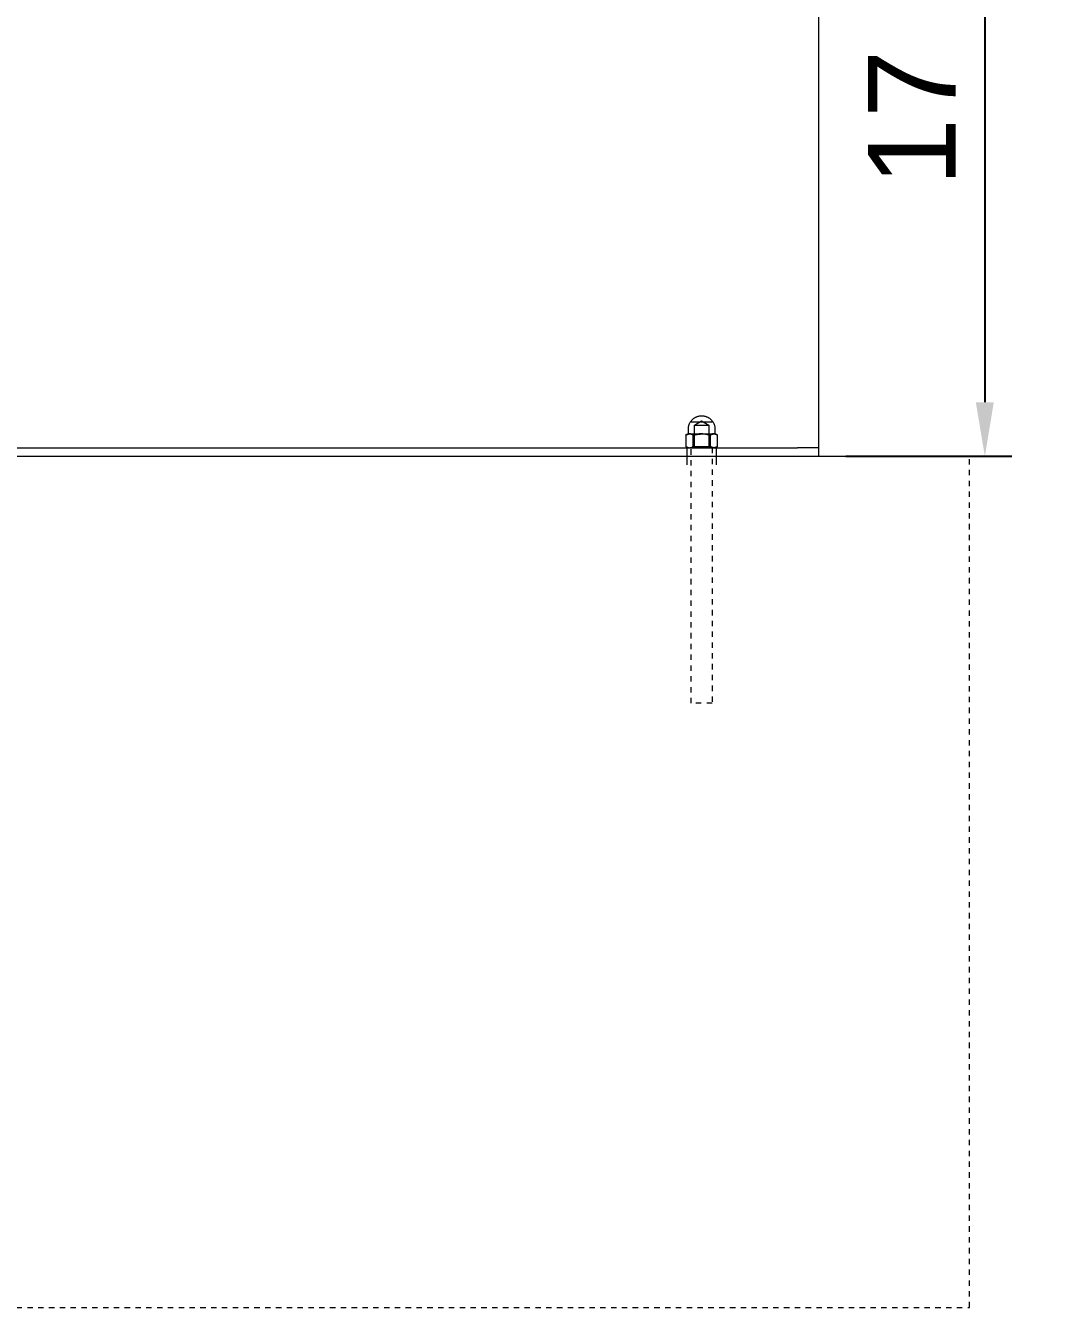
# Model space of a CAD drawing. Header units: inches. Extents: x -6 to 165, y -5 to 126.
# Drawn here: x 141.34 to 160.17, y 78.98 to 102.7 of the extents above; entities that cross this region are included whole.
import ezdxf

# ---------------------------------------------------------------- set-up
doc = ezdxf.new("R2010")
doc.units = ezdxf.units.IN
doc.header["$PDSIZE"] = -1
doc.linetypes.add('HIDDEN', pattern=[1.905, 1.27, -0.635])
for name, color, linetype, lineweight in [('ZANO_R', 7, 'Continuous', 0), ('ZANO_R_przerywana', 250, 'HIDDEN', 0), ('ZANO_W', 1, 'Continuous', 0)]:
    doc.layers.add(name, color=color, linetype=linetype, lineweight=lineweight)
doc.styles.get("Standard").update_dxf_attribs({"font": 'arial.ttf'})
doc.dimstyles.new('amerykanie', dxfattribs={"dimtxt": 50, "dimasz": 50, "dimexe": 0.5, "dimexo": 0.5, "dimgap": 1, "dimtad": 1, "dimdec": 0, "dimzin": 0, "dimlunit": 5, "dimtxsty": 'Standard', "dimcen": 0.09, "dimclrd": 1, "dimclre": 1, "dimclrt": 1, "dimazin": 0, "dimtfac": 1, "dimtdec": 0, "dimtmove": 0, "dimatfit": 3, "dimfxl": 1, "dimtzin": 0, "dimarcsym": 1})

# ---------------------------------------------------------------- blocks, each defined once
blk = doc.blocks.new('*D363')
at = {"layer": 'Defpoints', "color": 0}
for p in [(155.816, 112.297), (156.013, 94.732), (159.087, 94.732)]:
    blk.add_point(p, dxfattribs=at)
at = {"layer": 'ZANO_W', "color": 1, "lineweight": -2}
for p, q in [((156.316, 112.297), (159.587, 112.297)), ((159.087, 111.297), (159.087, 95.732)), ((156.513, 94.732), (159.587, 94.732))]:
    blk.add_line(p, q, dxfattribs=at)
at = {"layer": 'ZANO_W', "color": 1}
for points in [[(159.253, 111.297), (158.92, 111.297), (159.087, 112.297)], [(158.92, 95.732), (159.253, 95.732), (159.087, 94.732)]]:
    blk.add_solid(points, dxfattribs=at)
at = {"layer": 'ZANO_W', "color": 1, "insert": (157.746, 103.515), "char_height": 1.625, "attachment_point": 5, "rotation": 90}
blk.add_mtext('17 9/16', dxfattribs=at)

msp = doc.modelspace()

# ---------------------------------------------------------------- linework, layer by layer
at = {"layer": 'ZANO_R'}
for p, q in [((156.01338, 94.88977), (156.01338, 110.40678)), ((153.63699, 95.36227), (153.64148, 95.36938)), ((153.64148, 95.36938), (153.64621, 95.37632)), ((153.64621, 95.37632), (153.65117, 95.38311)), ((153.65039, 95.36915), (154.04422, 95.36915)), ((153.65117, 95.38311), (153.65637, 95.38972)), ((153.65637, 95.38972), (153.66178, 95.39614)), ((153.66178, 95.39614), (153.66741, 95.40238)), ((153.66741, 95.40238), (153.67325, 95.40843)), ((153.67325, 95.40843), (153.6793, 95.41427)), ((153.6793, 95.41427), (153.68554, 95.4199)), ((153.68554, 95.4199), (153.69196, 95.42531)), ((153.69196, 95.42531), (153.69857, 95.43051)), ((153.69857, 95.43051), (153.70536, 95.43547)), ((153.70536, 95.43547), (153.7123, 95.4402)), ((153.7123, 95.4402), (153.71941, 95.44469)), ((153.71346, 95.30727), (153.8473, 95.38769)), ((153.71941, 95.44469), (153.72667, 95.44893)), ((153.72667, 95.44893), (153.73406, 95.45293)), ((153.73406, 95.45293), (153.74159, 95.45666)), ((153.74159, 95.45666), (153.74924, 95.46014)), ((153.74924, 95.46014), (153.757, 95.46336)), ((153.757, 95.46336), (153.76487, 95.46631)), ((153.76487, 95.46631), (153.77284, 95.46899)), ((153.77284, 95.46899), (153.78089, 95.47139)), ((153.78089, 95.47139), (153.78903, 95.47352)), ((153.78903, 95.47352), (153.79722, 95.47537)), ((153.79722, 95.47537), (153.80548, 95.47694)), ((153.80548, 95.47694), (153.81379, 95.47823)), ((153.81379, 95.47823), (153.82213, 95.47923)), ((153.82213, 95.47923), (153.83051, 95.47995)), ((153.83051, 95.47995), (153.8389, 95.48038)), ((153.8389, 95.48038), (153.8473, 95.48052)), ((153.8473, 95.48052), (153.85571, 95.48038)), ((153.8473, 95.38769), (153.98114, 95.30727)), ((153.85571, 95.48038), (153.8641, 95.47995)), ((153.8641, 95.47995), (153.87248, 95.47923)), ((153.87248, 95.47923), (153.88082, 95.47823)), ((153.88082, 95.47823), (153.88913, 95.47694)), ((153.88913, 95.47694), (153.89738, 95.47537)), ((153.89738, 95.47537), (153.90558, 95.47352)), ((153.90558, 95.47352), (153.91371, 95.47139)), ((153.91371, 95.47139), (153.92177, 95.46899)), ((153.92177, 95.46899), (153.92973, 95.46631)), ((153.92973, 95.46631), (153.9376, 95.46336)), ((153.9376, 95.46336), (153.94537, 95.46014)), ((153.94537, 95.46014), (153.95302, 95.45666)), ((153.95302, 95.45666), (153.96055, 95.45293)), ((153.96055, 95.45293), (153.96794, 95.44893)), ((153.96794, 95.44893), (153.9752, 95.44469)), ((153.9752, 95.44469), (153.9823, 95.4402)), ((153.9823, 95.4402), (153.98925, 95.43547)), ((153.98925, 95.43547), (153.99603, 95.43051)), ((153.99603, 95.43051), (154.00264, 95.42531)), ((154.00264, 95.42531), (154.00907, 95.4199)), ((154.00907, 95.4199), (154.01531, 95.41427)), ((154.01531, 95.41427), (154.02135, 95.40843)), ((154.02135, 95.40843), (154.0272, 95.40238)), ((154.0272, 95.40238), (154.03283, 95.39614)), ((154.03283, 95.39614), (154.03824, 95.38972)), ((154.03824, 95.38972), (154.04343, 95.38311)), ((154.04343, 95.38311), (154.0484, 95.37632)), ((154.0484, 95.37632), (154.05313, 95.36938)), ((154.05313, 95.36938), (154.05762, 95.36227)), ((153.56297, 95.1297), (153.55922, 95.12755)), ((153.56037, 95.1279), (153.59131, 95.14576)), ((153.56209, 95.1284), (153.5673, 95.13088)), ((153.56678, 95.13171), (153.56297, 95.1297)), ((153.57066, 95.13361), (153.56678, 95.13171)), ((153.5673, 95.13088), (153.57259, 95.13318)), ((153.5746, 95.13537), (153.57066, 95.13361)), ((153.57259, 95.13318), (153.57796, 95.1353)), ((153.5786, 95.137), (153.5746, 95.13537)), ((153.57796, 95.1353), (153.5834, 95.13723)), ((153.58265, 95.13849), (153.5786, 95.137)), ((153.58675, 95.13986), (153.58265, 95.13849)), ((153.5834, 95.13723), (153.5889, 95.13897)), ((153.59089, 95.14108), (153.58675, 95.13986)), ((153.5889, 95.13897), (153.59446, 95.14052)), ((153.59506, 95.14217), (153.59089, 95.14108)), ((153.59132, 95.14576), (153.59131, 95.14576)), ((153.59131, 95.14576), (153.59131, 95.14576)), ((153.59131, 95.14576), (153.59131, 95.14576)), ((153.59131, 95.14576), (153.59132, 95.14576)), ((153.59132, 95.14576), (153.59139, 95.14576)), ((153.59139, 95.14576), (153.59169, 95.14576)), ((153.59169, 95.14576), (153.59299, 95.14576)), ((153.59299, 95.14576), (153.59833, 95.14576)), ((153.59446, 95.14052), (153.60006, 95.14188)), ((153.59928, 95.14312), (153.59506, 95.14217)), ((153.59689, 95.14582), (153.5973, 95.14587)), ((153.59699, 95.1458), (153.59731, 95.14585)), ((153.59712, 95.14581), (153.59728, 95.14584)), ((153.59728, 95.14584), (153.59744, 95.14587)), ((153.59744, 95.14587), (153.5976, 95.14591)), ((153.5976, 95.14591), (153.59776, 95.14596)), ((153.59776, 95.14596), (153.59792, 95.146)), ((153.59792, 95.146), (153.59807, 95.14606)), ((153.59807, 95.14606), (153.59823, 95.14612)), ((153.59823, 95.14612), (153.59838, 95.14618)), ((153.59833, 95.14576), (153.61884, 95.14576)), ((153.59838, 95.14618), (153.59852, 95.14625)), ((153.59852, 95.14625), (153.59867, 95.14633)), ((153.59867, 95.14633), (153.59881, 95.14641)), ((153.59881, 95.14641), (153.59895, 95.14649)), ((153.59895, 95.14649), (153.59909, 95.14658)), ((153.59909, 95.14658), (153.59923, 95.14668)), ((153.59923, 95.14668), (153.59936, 95.14678)), ((153.60352, 95.14393), (153.59928, 95.14312)), ((153.59936, 95.14678), (153.59948, 95.14688)), ((153.59948, 95.14688), (153.59961, 95.14699)), ((153.59961, 95.14699), (153.59973, 95.1471)), ((153.59973, 95.1471), (153.59984, 95.14722)), ((153.59984, 95.14722), (153.59995, 95.14734)), ((153.59995, 95.14734), (153.60006, 95.14746)), ((153.60006, 95.14746), (153.60016, 95.14759)), ((153.60006, 95.14188), (153.60571, 95.14305)), ((153.60016, 95.14759), (153.60026, 95.14772)), ((153.60026, 95.14772), (153.60036, 95.14786)), ((153.60036, 95.14786), (153.60045, 95.148)), ((153.60045, 95.148), (153.60053, 95.14814)), ((153.60053, 95.14814), (153.60061, 95.14828)), ((153.60061, 95.14828), (153.60068, 95.14843)), ((153.60068, 95.14843), (153.60075, 95.14858)), ((153.60075, 95.14858), (153.60082, 95.14873)), ((153.60082, 95.14873), (153.60088, 95.14888)), ((153.60088, 95.14888), (153.60093, 95.14904)), ((153.60093, 95.14904), (153.60098, 95.14919)), ((153.60098, 95.14919), (153.60102, 95.14935)), ((153.60102, 95.14935), (153.60106, 95.14951)), ((153.60106, 95.14951), (153.60109, 95.14967)), ((153.60109, 95.14967), (153.60111, 95.14984)), ((153.60111, 95.14984), (153.60113, 95.15)), ((153.60113, 95.15), (153.60115, 95.15016)), ((153.60115, 95.15016), (153.60116, 95.15033)), ((153.60116, 95.23438), (153.6013, 95.24278)), ((153.60116, 95.15049), (153.60116, 95.23438)), ((153.60116, 95.15033), (153.60116, 95.15049)), ((153.6013, 95.24278), (153.60173, 95.25117)), ((153.60173, 95.25117), (153.60245, 95.25955)), ((153.60245, 95.25955), (153.60345, 95.26789)), ((153.60345, 95.26789), (153.60474, 95.2762)), ((153.60778, 95.1446), (153.60352, 95.14393)), ((153.60474, 95.2762), (153.60631, 95.28446)), ((153.60571, 95.14305), (153.6114, 95.14402)), ((153.60631, 95.28446), (153.60816, 95.29266)), ((153.61207, 95.14513), (153.60778, 95.1446)), ((153.60816, 95.29266), (153.61029, 95.30079)), ((153.61029, 95.30079), (153.61269, 95.30884)), ((153.6114, 95.14402), (153.61712, 95.14479)), ((153.61637, 95.14552), (153.61207, 95.14513)), ((153.61269, 95.30884), (153.61537, 95.31681)), ((153.61537, 95.31681), (153.61832, 95.32468)), ((153.62068, 95.14576), (153.61637, 95.14552)), ((153.61712, 95.14479), (153.62286, 95.14537)), ((153.61832, 95.32468), (153.62154, 95.33244)), ((153.62499, 95.14552), (153.62068, 95.14576)), ((153.62154, 95.33244), (153.62502, 95.34009)), ((153.62257, 95.14576), (153.83201, 95.14576)), ((153.62286, 95.14537), (153.62862, 95.14574)), ((153.62929, 95.14513), (153.62499, 95.14552)), ((153.62502, 95.34009), (153.62875, 95.34762)), ((153.62875, 95.34762), (153.63275, 95.35502)), ((153.63357, 95.14461), (153.62929, 95.14513)), ((153.63275, 95.35502), (153.63699, 95.36227)), ((153.63306, 95.14575), (153.63883, 95.14537)), ((153.63783, 95.14394), (153.63357, 95.14461)), ((153.64208, 95.14312), (153.63783, 95.14394)), ((153.63883, 95.14537), (153.64458, 95.1448)), ((153.64629, 95.14217), (153.64208, 95.14312)), ((153.64458, 95.1448), (153.6503, 95.14403)), ((153.65046, 95.14109), (153.64629, 95.14217)), ((153.6503, 95.14403), (153.656, 95.14306)), ((153.6546, 95.13986), (153.65046, 95.14109)), ((153.6587, 95.1385), (153.6546, 95.13986)), ((153.656, 95.14306), (153.66166, 95.14189)), ((153.66275, 95.137), (153.6587, 95.1385)), ((153.66166, 95.14189), (153.66728, 95.14054)), ((153.66675, 95.13537), (153.66275, 95.137)), ((153.67069, 95.13361), (153.66675, 95.13537)), ((153.66728, 95.14054), (153.67284, 95.13898)), ((153.67457, 95.13171), (153.67069, 95.13361)), ((153.67284, 95.13898), (153.67835, 95.13724)), ((153.67838, 95.1297), (153.67457, 95.13171)), ((153.67835, 95.13724), (153.68379, 95.13531)), ((153.68213, 95.12755), (153.67838, 95.1297)), ((153.68379, 95.13531), (153.68917, 95.13319)), ((153.68917, 95.13319), (153.69447, 95.13089)), ((153.69447, 95.13089), (153.69969, 95.1284)), ((153.72156, 95.13161), (153.70541, 95.12751)), ((153.7134, 94.90732), (153.7134, 95.30724)), ((153.71341, 95.30724), (153.71341, 95.30724)), ((153.71342, 95.30724), (153.9605, 95.30724)), ((153.73783, 95.13519), (153.72156, 95.13161)), ((153.72735, 95.1279), (153.74501, 95.13229)), ((153.75421, 95.13826), (153.73783, 95.13519)), ((153.74501, 95.13229), (153.76282, 95.13608)), ((153.77067, 95.14081), (153.75421, 95.13826)), ((153.76282, 95.13608), (153.78074, 95.13925)), ((153.78721, 95.14283), (153.77067, 95.14081)), ((153.78074, 95.13925), (153.79876, 95.14181)), ((153.8038, 95.14434), (153.78721, 95.14283)), ((153.79876, 95.14181), (153.81686, 95.14374)), ((153.82043, 95.14531), (153.8038, 95.14434)), ((153.81686, 95.14374), (153.83502, 95.14505)), ((153.83708, 95.14576), (153.82043, 95.14531)), ((153.83502, 95.14505), (153.85321, 95.14574)), ((153.85374, 95.14531), (153.83708, 95.14576)), ((153.84109, 95.14576), (154.06154, 95.14576)), ((153.87037, 95.14434), (153.85374, 95.14531)), ((153.86153, 95.14575), (153.87976, 95.14507)), ((153.8626, 95.14574), (153.86693, 95.14566)), ((153.88696, 95.14283), (153.87037, 95.14434)), ((153.87976, 95.14507), (153.89795, 95.14376)), ((153.9035, 95.14081), (153.88696, 95.14283)), ((153.89795, 95.14376), (153.91609, 95.14183)), ((153.91996, 95.13826), (153.9035, 95.14081)), ((153.91609, 95.14183), (153.93415, 95.13927)), ((153.93633, 95.13519), (153.91996, 95.13826)), ((153.93415, 95.13927), (153.95212, 95.1361)), ((153.9526, 95.13161), (153.93633, 95.13519)), ((153.95212, 95.1361), (153.96996, 95.13231)), ((153.96875, 95.12751), (153.9526, 95.13161)), ((153.9605, 95.30724), (153.9812, 95.30724)), ((153.96996, 95.13231), (153.98766, 95.12791)), ((153.98121, 95.30724), (153.98121, 94.90732)), ((153.99947, 95.13061), (153.99448, 95.1282)), ((154.00454, 95.13284), (153.99947, 95.13061)), ((154.00967, 95.13491), (154.00454, 95.13284)), ((154.01488, 95.1368), (154.00967, 95.13491)), ((154.01275, 95.12769), (154.01663, 95.1299)), ((154.02014, 95.13852), (154.01488, 95.1368)), ((154.01663, 95.1299), (154.02059, 95.13196)), ((154.02546, 95.14006), (154.02014, 95.13852)), ((154.02059, 95.13196), (154.02462, 95.1339)), ((154.02462, 95.1339), (154.02871, 95.1357)), ((154.03083, 95.14142), (154.02546, 95.14006)), ((154.02871, 95.1357), (154.03286, 95.13735)), ((154.03624, 95.1426), (154.03083, 95.14142)), ((154.03286, 95.13735), (154.03707, 95.13887)), ((154.04168, 95.1436), (154.03624, 95.1426)), ((154.03707, 95.13887), (154.04132, 95.14024)), ((154.04132, 95.14024), (154.04562, 95.14147)), ((154.04716, 95.14442), (154.04168, 95.1436)), ((154.04562, 95.14147), (154.04995, 95.14256)), ((154.05266, 95.14505), (154.04716, 95.14442)), ((154.04995, 95.14256), (154.05432, 95.14349)), ((154.05818, 95.1455), (154.05266, 95.14505)), ((154.05432, 95.14349), (154.05872, 95.14428)), ((154.05762, 95.36227), (154.06186, 95.35502)), ((154.06371, 95.14576), (154.05818, 95.1455)), ((154.05872, 95.14428), (154.06314, 95.14492)), ((154.06186, 95.35502), (154.06585, 95.34762)), ((154.06314, 95.14492), (154.06758, 95.14541)), ((154.06924, 95.1455), (154.06371, 95.14576)), ((154.06585, 95.34762), (154.06959, 95.34009)), ((154.06599, 95.14576), (154.10329, 95.14576)), ((154.06758, 95.14541), (154.07204, 95.14575)), ((154.07476, 95.14505), (154.06924, 95.1455)), ((154.06959, 95.34009), (154.07307, 95.33244)), ((154.07307, 95.33244), (154.07629, 95.32468)), ((154.08026, 95.14442), (154.07476, 95.14505)), ((154.07577, 95.14575), (154.07988, 95.14548)), ((154.07629, 95.32468), (154.07924, 95.31681)), ((154.07924, 95.31681), (154.08192, 95.30884)), ((154.07988, 95.14548), (154.08398, 95.14508)), ((154.08574, 95.1436), (154.08026, 95.14442)), ((154.08192, 95.30884), (154.08432, 95.30079)), ((154.08398, 95.14508), (154.08806, 95.14455)), ((154.08432, 95.30079), (154.08645, 95.29266)), ((154.09118, 95.1426), (154.08574, 95.1436)), ((154.08645, 95.29266), (154.0883, 95.28446)), ((154.08806, 95.14455), (154.09212, 95.14388)), ((154.0883, 95.28446), (154.08987, 95.2762)), ((154.08987, 95.2762), (154.09116, 95.26789)), ((154.09116, 95.26789), (154.09216, 95.25955)), ((154.09659, 95.14142), (154.09118, 95.1426)), ((154.09212, 95.14388), (154.09616, 95.14307)), ((154.09216, 95.25955), (154.09288, 95.25117)), ((154.09288, 95.25117), (154.09331, 95.24278)), ((154.09331, 95.24278), (154.09345, 95.23438)), ((154.09345, 95.23438), (154.09345, 95.15049)), ((154.09345, 95.15049), (154.09345, 95.15033)), ((154.09345, 95.15033), (154.09346, 95.15016)), ((154.09346, 95.15016), (154.09347, 95.15)), ((154.09347, 95.15), (154.09349, 95.14984)), ((154.09349, 95.14984), (154.09352, 95.14967)), ((154.09352, 95.14967), (154.09355, 95.14951)), ((154.09355, 95.14951), (154.09359, 95.14935)), ((154.09359, 95.14935), (154.09363, 95.14919)), ((154.09363, 95.14919), (154.09368, 95.14904)), ((154.09368, 95.14904), (154.09373, 95.14888)), ((154.09373, 95.14888), (154.09379, 95.14873)), ((154.09379, 95.14873), (154.09385, 95.14858)), ((154.09385, 95.14858), (154.09392, 95.14843)), ((154.09392, 95.14843), (154.094, 95.14828)), ((154.094, 95.14828), (154.09408, 95.14814)), ((154.09408, 95.14814), (154.09416, 95.148)), ((154.09416, 95.148), (154.09425, 95.14786)), ((154.09425, 95.14786), (154.09434, 95.14772)), ((154.09434, 95.14772), (154.09444, 95.14759)), ((154.09444, 95.14759), (154.09455, 95.14746)), ((154.09455, 95.14746), (154.09465, 95.14734)), ((154.09465, 95.14734), (154.09476, 95.14722)), ((154.09476, 95.14722), (154.09488, 95.1471)), ((154.09488, 95.1471), (154.095, 95.14699)), ((154.095, 95.14699), (154.09512, 95.14688)), ((154.09512, 95.14688), (154.09525, 95.14678)), ((154.09525, 95.14678), (154.09538, 95.14668)), ((154.09538, 95.14668), (154.09552, 95.14658)), ((154.09552, 95.14658), (154.09565, 95.14649)), ((154.09565, 95.14649), (154.09579, 95.14641)), ((154.09579, 95.14641), (154.09594, 95.14633)), ((154.09594, 95.14633), (154.09608, 95.14625)), ((154.09608, 95.14625), (154.09623, 95.14618)), ((154.09616, 95.14307), (154.10017, 95.14213)), ((154.09623, 95.14618), (154.09638, 95.14612)), ((154.09638, 95.14612), (154.09653, 95.14606)), ((154.09653, 95.14606), (154.09669, 95.146)), ((154.10196, 95.14006), (154.09659, 95.14142)), ((154.09669, 95.146), (154.09685, 95.14596)), ((154.09685, 95.14596), (154.097, 95.14591)), ((154.097, 95.14591), (154.09716, 95.14587)), ((154.09702, 95.14591), (154.09783, 95.1458)), ((154.09716, 95.14587), (154.09733, 95.14584)), ((154.09733, 95.14584), (154.09749, 95.14581)), ((154.10017, 95.14213), (154.10414, 95.14106)), ((154.10728, 95.13852), (154.10196, 95.14006)), ((154.10329, 95.14576), (154.13646, 95.12662)), ((154.10414, 95.14106), (154.10808, 95.13986)), ((154.11254, 95.1368), (154.10728, 95.13852)), ((154.10808, 95.13986), (154.11198, 95.13852)), ((154.11198, 95.13852), (154.11583, 95.13706)), ((154.11775, 95.13491), (154.11254, 95.1368)), ((154.11583, 95.13706), (154.11963, 95.13547)), ((154.12289, 95.13284), (154.11775, 95.13491)), ((154.11963, 95.13547), (154.12337, 95.13376)), ((154.12795, 95.13061), (154.12289, 95.13284)), ((154.12337, 95.13376), (154.12705, 95.13192)), ((154.12705, 95.13192), (154.13068, 95.12996)), ((154.13294, 95.1282), (154.12795, 95.13061)), ((154.13068, 95.12996), (154.13423, 95.12789)), ((153.55195, 95.1229), (153.55697, 95.12574)), ((153.55554, 95.12529), (153.55195, 95.1229)), ((153.55195, 95.1229), (153.55195, 94.91264)), ((153.55195, 94.91264), (153.55697, 94.9098)), ((153.55195, 94.91264), (153.55568, 94.91017)), ((153.55922, 95.12755), (153.55554, 95.12529)), ((153.55568, 94.91017), (153.5595, 94.90784)), ((153.55697, 95.12574), (153.56209, 95.1284)), ((153.55697, 94.9098), (153.56209, 94.90714)), ((153.5595, 94.90784), (153.5634, 94.90563)), ((153.59131, 94.88977), (153.56039, 94.90763)), ((153.56209, 94.90714), (153.5673, 94.90466)), ((153.5634, 94.90563), (153.56737, 94.90356)), ((153.5673, 94.90466), (153.57259, 94.90236)), ((153.56737, 94.90356), (153.5714, 94.90162)), ((153.5714, 94.90162), (153.5755, 94.89982)), ((153.57259, 94.90236), (153.57796, 94.90024)), ((153.5755, 94.89982), (153.57966, 94.89816)), ((153.57796, 94.90024), (153.5834, 94.89831)), ((153.57966, 94.89816), (153.58387, 94.89664)), ((153.5834, 94.89831), (153.5889, 94.89657)), ((153.58387, 94.89664), (153.58813, 94.89527)), ((153.58813, 94.89527), (153.59244, 94.89404)), ((153.5889, 94.89657), (153.59446, 94.89501)), ((153.59244, 94.89404), (153.59678, 94.89296)), ((153.59446, 94.89501), (153.60006, 94.89365)), ((153.59678, 94.89296), (153.60116, 94.89203)), ((153.60006, 94.89365), (153.60571, 94.89249)), ((153.60571, 94.89249), (153.6114, 94.89152)), ((153.64029, 94.89205), (153.64466, 94.89298)), ((153.64466, 94.89298), (153.64899, 94.89407)), ((153.64899, 94.89407), (153.65329, 94.89529)), ((153.65023, 94.8915), (153.65594, 94.89247)), ((153.65329, 94.89529), (153.65754, 94.89667)), ((153.65594, 94.89247), (153.6616, 94.89363)), ((153.65754, 94.89667), (153.66174, 94.89818)), ((153.6616, 94.89363), (153.66722, 94.89499)), ((153.66174, 94.89818), (153.66589, 94.89984)), ((153.66589, 94.89984), (153.66998, 94.90164)), ((153.66722, 94.89499), (153.6728, 94.89654)), ((153.66998, 94.90164), (153.67401, 94.90357)), ((153.6728, 94.89654), (153.67831, 94.89828)), ((153.67401, 94.90357), (153.67797, 94.90564)), ((153.67797, 94.90564), (153.68186, 94.90785)), ((153.67831, 94.89828), (153.68376, 94.90022)), ((153.68186, 94.90785), (153.68567, 94.91018)), ((153.68581, 95.12529), (153.68213, 95.12755)), ((153.68376, 94.90022), (153.68915, 94.90234)), ((153.68567, 94.91018), (153.6894, 94.91264)), ((153.6894, 95.1229), (153.68581, 95.12529)), ((153.68915, 94.90234), (153.69445, 94.90464)), ((153.70541, 95.12751), (153.6894, 95.1229)), ((153.6894, 94.91264), (153.6894, 95.1229)), ((153.6894, 94.91264), (153.70702, 94.90761)), ((153.68978, 94.89078), (153.7134, 94.90732)), ((153.69445, 94.90464), (153.69967, 94.90713)), ((153.69967, 94.90713), (153.70481, 94.9098)), ((153.69969, 95.1284), (153.70481, 95.12574)), ((153.70481, 95.12574), (153.70985, 95.1229)), ((153.70481, 94.9098), (153.70985, 94.91264)), ((153.70702, 94.90761), (153.7248, 94.90319)), ((153.70985, 95.1229), (153.72735, 95.1279)), ((153.70985, 94.91264), (153.70985, 95.1229)), ((153.72742, 94.90762), (153.70985, 94.91264)), ((153.9605, 94.90732), (153.71342, 94.90732)), ((153.7248, 94.90319), (153.74273, 94.89939)), ((153.74515, 94.90321), (153.72742, 94.90762)), ((153.74273, 94.89939), (153.76077, 94.89621)), ((153.76303, 94.89942), (153.74515, 94.90321)), ((153.76077, 94.89621), (153.77891, 94.89366)), ((153.78102, 94.89624), (153.76303, 94.89942)), ((153.77891, 94.89366), (153.79713, 94.89174)), ((153.79912, 94.89369), (153.78102, 94.89624)), ((153.81729, 94.89176), (153.79912, 94.89369)), ((153.87085, 94.89124), (153.88737, 94.89275)), ((153.88737, 94.89275), (153.90383, 94.89478)), ((153.9163, 94.89374), (153.89821, 94.8918)), ((153.90383, 94.89478), (153.92023, 94.89733)), ((153.93432, 94.89629), (153.9163, 94.89374)), ((153.92023, 94.89733), (153.93653, 94.90039)), ((153.95224, 94.89946), (153.93432, 94.89629)), ((153.93653, 94.90039), (153.95274, 94.90397)), ((153.97004, 94.90325), (153.95224, 94.89946)), ((153.95274, 94.90397), (153.96882, 94.90805)), ((153.97581, 94.90732), (153.9605, 94.90732)), ((153.98476, 95.1229), (153.96875, 95.12751)), ((153.96882, 94.90805), (153.98476, 94.91264)), ((153.9877, 94.90764), (153.97004, 94.90325)), ((153.97996, 94.90732), (153.97581, 94.90732)), ((153.98096, 94.90732), (153.97996, 94.90732)), ((153.98117, 94.90732), (153.98096, 94.90732)), ((153.98121, 94.90732), (153.98117, 94.90732)), ((153.98119, 94.90732), (153.9812, 94.90732)), ((153.9812, 94.90732), (153.98121, 94.90732)), ((153.98121, 94.90732), (154.00482, 94.89078)), ((153.98121, 94.90732), (153.98121, 94.90732)), ((153.98121, 94.90732), (153.98121, 94.90732)), ((153.98958, 95.12563), (153.98476, 95.1229)), ((153.98476, 94.91264), (153.98476, 95.1229)), ((153.98476, 94.91264), (153.98979, 94.9098)), ((153.98766, 95.12791), (154.0052, 95.1229)), ((154.0052, 94.91264), (153.9877, 94.90764)), ((153.99448, 95.1282), (153.98958, 95.12563)), ((153.98979, 94.9098), (153.99492, 94.90713)), ((153.99492, 94.90713), (154.00014, 94.90465)), ((154.00014, 94.90465), (154.00544, 94.90234)), ((154.0052, 95.1229), (154.00893, 95.12536)), ((154.0052, 95.1229), (154.0052, 94.91264)), ((154.00893, 94.91018), (154.0052, 94.91264)), ((154.00544, 94.90234), (154.01081, 94.90023)), ((154.00893, 95.12536), (154.01275, 95.12769)), ((154.01275, 94.90785), (154.00893, 94.91018)), ((154.01081, 94.90023), (154.01626, 94.89829)), ((154.01663, 94.90564), (154.01275, 94.90785)), ((154.01626, 94.89829), (154.02177, 94.89655)), ((154.02059, 94.90357), (154.01663, 94.90564)), ((154.02462, 94.90164), (154.02059, 94.90357)), ((154.02177, 94.89655), (154.02733, 94.895)), ((154.02871, 94.89984), (154.02462, 94.90164)), ((154.02733, 94.895), (154.03295, 94.89364)), ((154.03286, 94.89818), (154.02871, 94.89984)), ((154.03707, 94.89667), (154.03286, 94.89818)), ((154.03295, 94.89364), (154.03861, 94.89248)), ((154.04132, 94.89529), (154.03707, 94.89667)), ((154.03861, 94.89248), (154.0443, 94.89151)), ((154.04562, 94.89407), (154.04132, 94.89529)), ((154.04995, 94.89298), (154.04562, 94.89407)), ((154.05432, 94.89205), (154.04995, 94.89298)), ((154.0832, 94.89152), (154.08889, 94.89249)), ((154.08889, 94.89249), (154.09454, 94.89366)), ((154.0961, 94.89246), (154.09206, 94.89165)), ((154.09454, 94.89366), (154.10015, 94.89502)), ((154.10011, 94.89339), (154.0961, 94.89246)), ((154.10409, 94.89446), (154.10011, 94.89339)), ((154.10015, 94.89502), (154.10571, 94.89657)), ((154.13646, 94.90892), (154.10329, 94.88977)), ((154.10804, 94.89567), (154.10409, 94.89446)), ((154.10571, 94.89657), (154.11121, 94.89831)), ((154.11194, 94.897), (154.10804, 94.89567)), ((154.11121, 94.89831), (154.11665, 94.90024)), ((154.11579, 94.89846), (154.11194, 94.897)), ((154.11959, 94.90005), (154.11579, 94.89846)), ((154.11665, 94.90024), (154.12201, 94.90236)), ((154.12334, 94.90177), (154.11959, 94.90005)), ((154.12201, 94.90236), (154.12731, 94.90466)), ((154.12703, 94.9036), (154.12334, 94.90177)), ((154.13065, 94.90556), (154.12703, 94.9036)), ((154.12731, 94.90466), (154.13251, 94.90714)), ((154.13421, 94.90764), (154.13065, 94.90556)), ((154.13251, 94.90714), (154.13764, 94.9098)), ((154.13784, 95.12563), (154.13294, 95.1282)), ((154.13646, 95.12662), (154.14266, 95.1229)), ((154.14266, 94.91264), (154.13646, 94.90892)), ((154.13764, 94.9098), (154.14266, 94.91264)), ((154.14266, 95.1229), (154.13784, 95.12563)), ((154.14266, 94.91264), (154.14266, 95.1229)), ((-6.47362, 94.73224), (151.86407, 94.73224)), ((135.17031, 94.73224), (158.80027, 94.73224)), ((138.68475, 94.88977), (155.61955, 94.88977)), ((153.57162, 94.88977), (153.57162, 94.57471)), ((153.60116, 94.89203), (153.60557, 94.89124)), ((153.60557, 94.89124), (153.61, 94.89061)), ((153.61, 94.89061), (153.61445, 94.89012)), ((153.6114, 94.89152), (153.61712, 94.89075)), ((153.61445, 94.89012), (153.61892, 94.88979)), ((153.61629, 94.88987), (153.61884, 94.88979)), ((153.61712, 94.89075), (153.62286, 94.89017)), ((153.62257, 94.88979), (153.62702, 94.89013)), ((153.62271, 94.8898), (153.62506, 94.88987)), ((153.62286, 94.89017), (153.62862, 94.88979)), ((153.62702, 94.89013), (153.63146, 94.89062)), ((153.63146, 94.89062), (153.63589, 94.89126)), ((153.63297, 94.88979), (153.63874, 94.89016)), ((153.63306, 94.88979), (153.63591, 94.88988)), ((153.63589, 94.89126), (153.64029, 94.89205)), ((153.63874, 94.89016), (153.6445, 94.89073)), ((153.6445, 94.89073), (153.65023, 94.8915)), ((154.04022, 94.88694), (153.65039, 94.88694)), ((153.68977, 94.88977), (153.68977, 94.89077)), ((153.98048, 94.89077), (153.68979, 94.89077)), ((153.79713, 94.89174), (153.81541, 94.89044)), ((153.81541, 94.89044), (153.83372, 94.88979)), ((153.83552, 94.89046), (153.81729, 94.89176)), ((153.82766, 94.88987), (153.83274, 94.8898)), ((153.82931, 94.89067), (153.82869, 94.89071)), ((153.85378, 94.88979), (153.83552, 94.89046)), ((153.8377, 94.88977), (153.85428, 94.89024)), ((153.84109, 94.88979), (153.84649, 94.88987)), ((153.85291, 94.8898), (153.84812, 94.88987)), ((153.85428, 94.89024), (153.87085, 94.89124)), ((153.88006, 94.89049), (153.86187, 94.8898)), ((153.89821, 94.8918), (153.88006, 94.89049)), ((153.99849, 94.89077), (153.98048, 94.89077)), ((154.00337, 94.89077), (153.99849, 94.89077)), ((154.00454, 94.89077), (154.00337, 94.89077)), ((154.0048, 94.89077), (154.00454, 94.89077)), ((154.00484, 94.89077), (154.0048, 94.89077)), ((154.00482, 94.89077), (154.00483, 94.89077)), ((154.00483, 94.89077), (154.00484, 94.89077)), ((154.00484, 94.89077), (154.00484, 94.88977)), ((154.00484, 94.89077), (154.00484, 94.89077)), ((154.00484, 94.89077), (154.00484, 94.89077)), ((154.04323, 94.88694), (154.04022, 94.88694)), ((154.04399, 94.88694), (154.04323, 94.88694)), ((154.04417, 94.88694), (154.04399, 94.88694)), ((154.04421, 94.88694), (154.04417, 94.88694)), ((154.04422, 94.88694), (154.04421, 94.88694)), ((154.04422, 94.88694), (154.04422, 94.88694)), ((154.04422, 94.88694), (154.04422, 94.88694)), ((154.04422, 94.88694), (154.04422, 94.88694)), ((154.04422, 94.88694), (154.04422, 94.88694)), ((154.0443, 94.89151), (154.05003, 94.89074)), ((154.05003, 94.89074), (154.05578, 94.89017)), ((154.05872, 94.89126), (154.05432, 94.89205)), ((154.05578, 94.89017), (154.06154, 94.88979)), ((154.06314, 94.89062), (154.05872, 94.89126)), ((154.06759, 94.89013), (154.06314, 94.89062)), ((154.06599, 94.88979), (154.07174, 94.89017)), ((154.07204, 94.88979), (154.06759, 94.89013)), ((154.07189, 94.8898), (154.06955, 94.88987)), ((154.07174, 94.89017), (154.07749, 94.89075)), ((154.0798, 94.89005), (154.07569, 94.88979)), ((154.07832, 94.88987), (154.07577, 94.88979)), ((154.07749, 94.89075), (154.0832, 94.89152)), ((154.08391, 94.89045), (154.0798, 94.89005)), ((154.08799, 94.89098), (154.08391, 94.89045)), ((154.09206, 94.89165), (154.08799, 94.89098)), ((154.12299, 94.57471), (154.12299, 94.88977)), ((156.01338, 94.88977), (155.61955, 94.88977)), ((156.01338, 94.73224), (156.01338, 94.88977))]:
    msp.add_line(p, q, dxfattribs=at)
at = {"layer": 'ZANO_R_przerywana', "ltscale": 0.05}
for p, q in [((153.65039, 90.16095), (153.65039, 94.88694)), ((154.04422, 94.88694), (154.04422, 90.16095)), ((158.80027, 78.97893), (158.80027, 94.73224)), ((154.04022, 90.16095), (153.65039, 90.16095)), ((154.04323, 90.16095), (154.04022, 90.16095)), ((154.04399, 90.16095), (154.04323, 90.16095)), ((154.04417, 90.16095), (154.04399, 90.16095)), ((154.04421, 90.16095), (154.04417, 90.16095)), ((154.04422, 90.16095), (154.04421, 90.16095)), ((154.04422, 90.16095), (154.04422, 90.16095)), ((154.04422, 90.16095), (154.04422, 90.16095)), ((154.04422, 90.16095), (154.04422, 90.16095)), ((154.04422, 90.16095), (154.04422, 90.16095)), ((135.17031, 78.97893), (158.80027, 78.97893))]:
    msp.add_line(p, q, dxfattribs=at)

# ---------------------------------------------------------------- dimensions: what is measured, and where the dimension line sits
at = {"layer": 'ZANO_W'}
dim = msp.add_linear_dim(base=(159.08659, 94.73224), p1=(155.81647, 112.29718), p2=(156.01338, 94.73224), angle=90, dimstyle='amerykanie', override={"dimtxt": 1.625, "dimasz": 1, "dimgap": 0.5, "dimdec": 4, "dimaunit": 1, "dimadec": 1, "dimtdec": 4, "dimtmove": 1, "dimfrac": 2}, dxfattribs=at)
dim.commit()
dim.dimension.update_dxf_attribs({"geometry": '*D363', "text_midpoint": (157.74638, 103.51471)})

doc.saveas('drawing.dxf')
